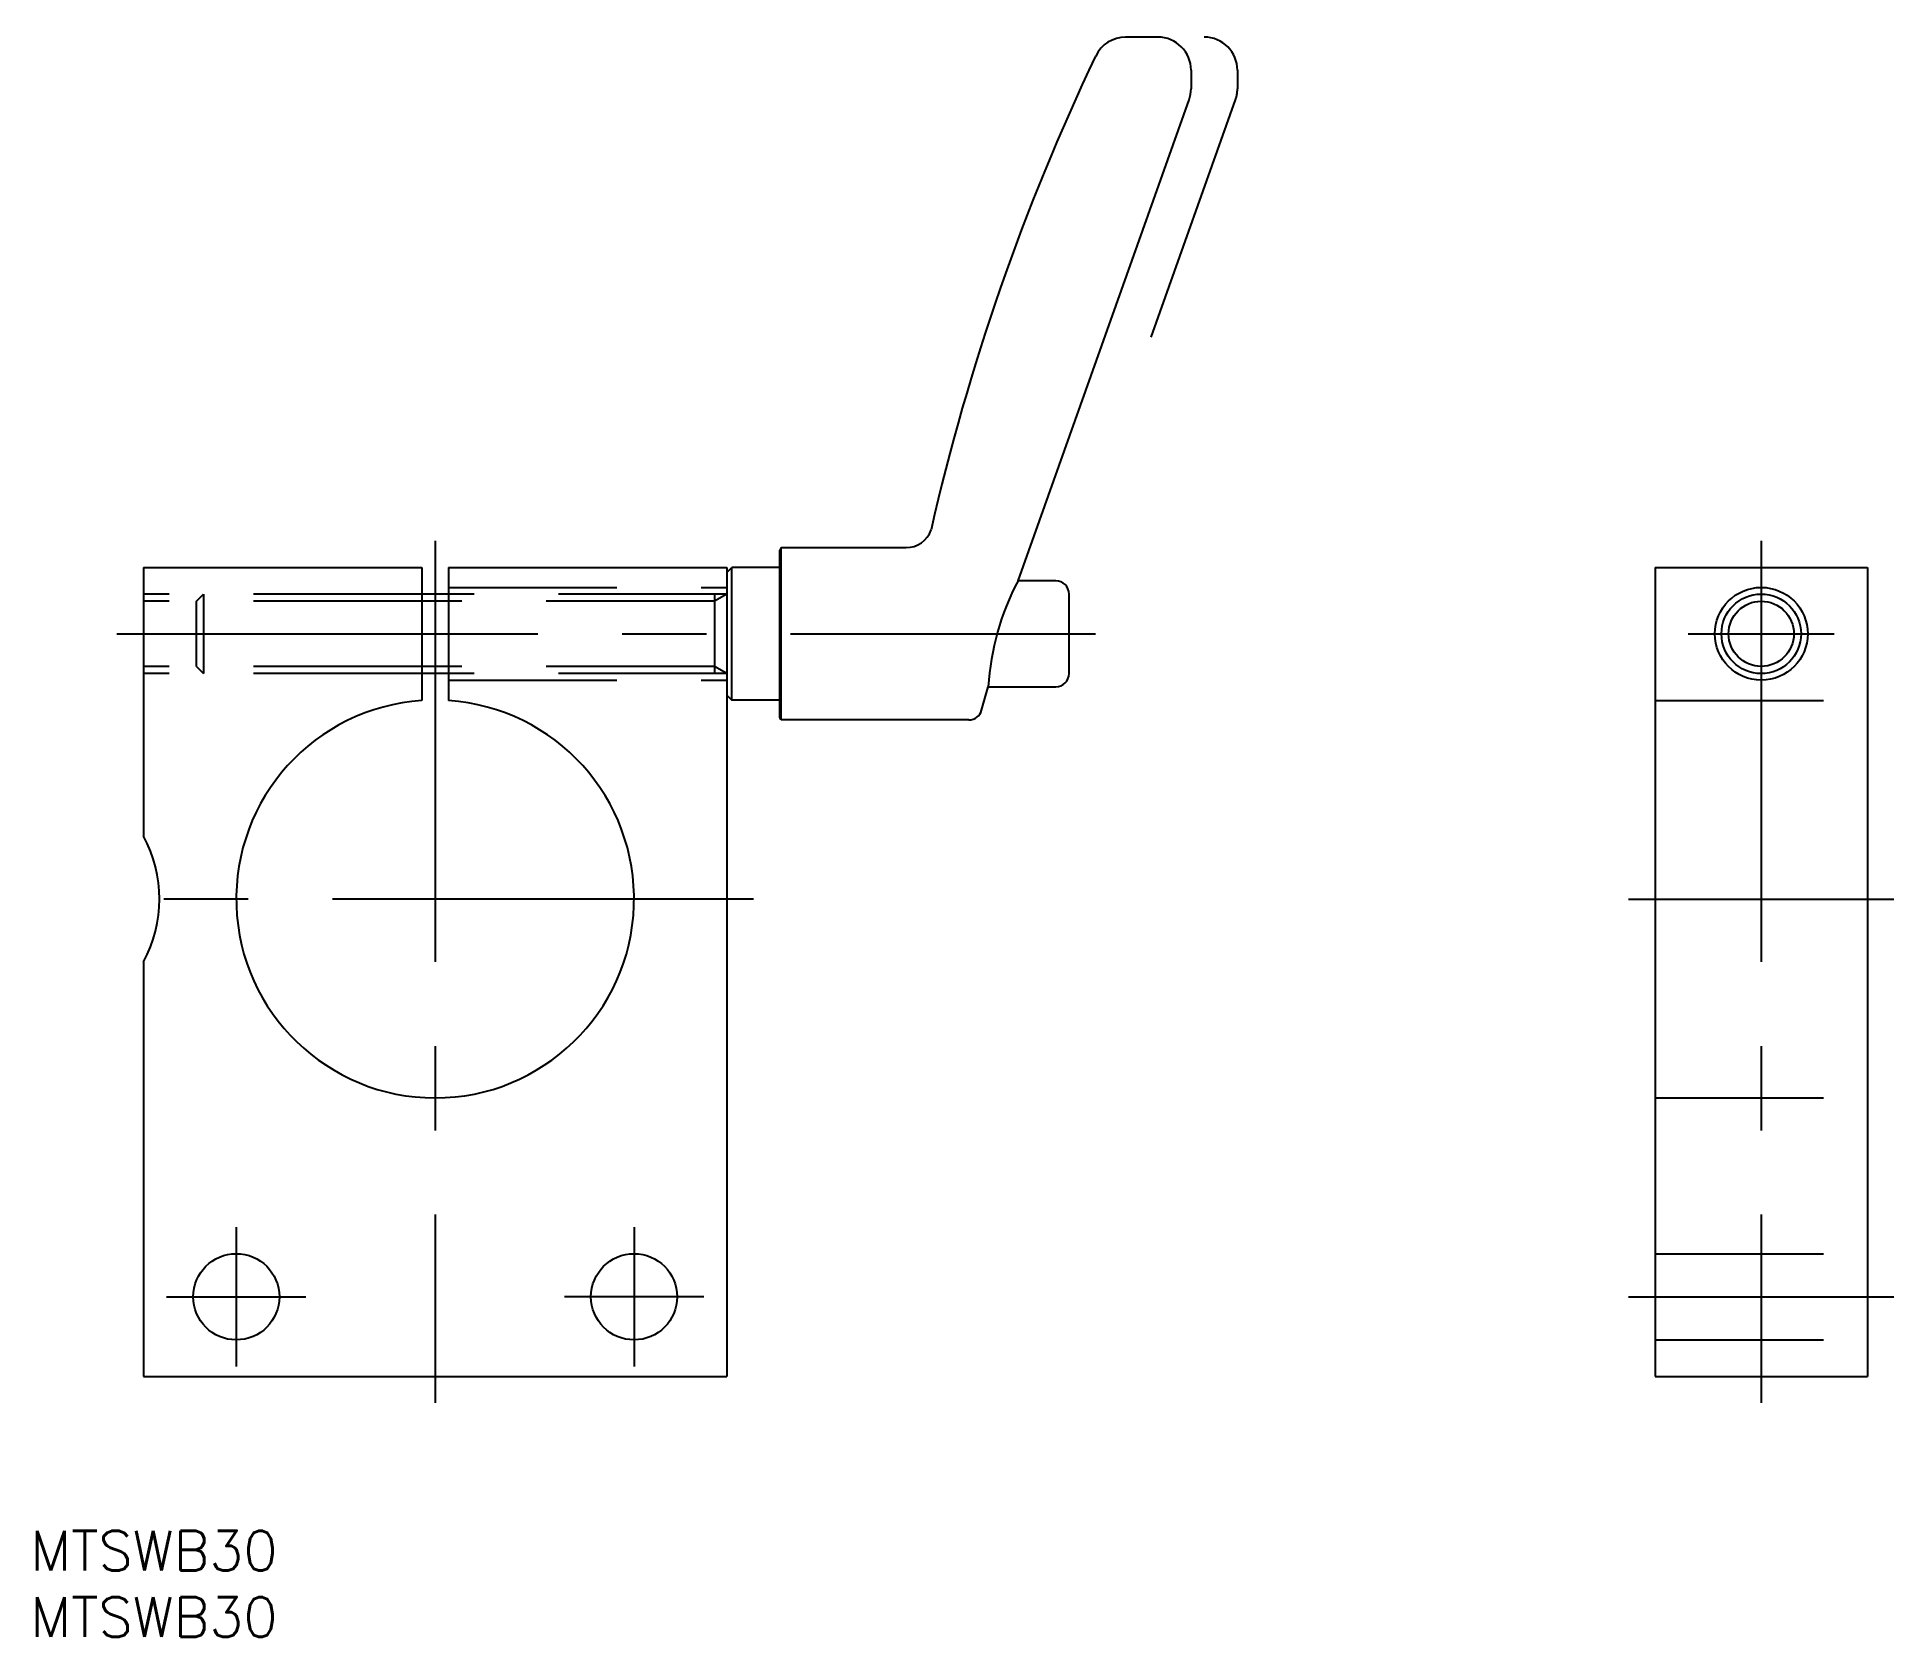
# Model space of a CAD drawing. Extents: x -30 to 110, y -56 to 65.
import ezdxf

# ---------------------------------------------------------------- set-up
doc = ezdxf.new("R2010")
doc.units = 0
for name, pattern in [('CENTER', [50.8, 31.75, -6.35, 6.35, -6.35]), ('DASHED', [19.05, 12.7, -6.35]), ('PHANTOM', [63.5, 31.75, -6.35, 6.35, -6.35, 6.35, -6.35])]:
    doc.linetypes.add(name, pattern=pattern)
doc.layers.get('0').update_dxf_attribs({"linetype": 'CONTINUOUS'})
doc.layers.add('CENTER', color=1, linetype='CENTER')
doc.styles.get("Standard").update_dxf_attribs({"font": 'txt.shx', "height": 3, "bigfont": 'bigfont.shx'})

# ---------------------------------------------------------------- blocks, each defined once
blk = doc.blocks.new('*U2')
at = {"color": 7, "linetype": 'CONTINUOUS'}
blk.add_text('MTSWB30', height=3, dxfattribs=at).set_placement((-30.53, -50.65))
blk = doc.blocks.new('*U3')
at = {"color": 7, "linetype": 'CONTINUOUS'}
blk.add_text('MTSWB30', height=3, dxfattribs=at).set_placement((-30.53, -55.65))

msp = doc.modelspace()

# ---------------------------------------------------------------- linework, layer by layer
at = {"color": 7, "linetype": 'CONTINUOUS'}
for p, q in [((54.5, 65), (52.07, 65)), ((57, 62.5), (57, 61.11)), ((43.96, 24), (56.86, 60.27)), ((26.09, 26.5), (26, 26.3)), ((26, 13.7), (26, 26.3)), ((26.09, 26.5), (35.51, 26.5)), ((26.09, 13.5), (26.09, 26.5)), ((-22, 25), (-1, 25)), ((-22, 25), (-22, 4.75)), ((-1, 25), (-1, 14.97)), ((1, 25), (22, 25)), ((1, 25), (1, 14.97)), ((22, 24.63), (22.37, 25)), ((22, 25), (22, -36)), ((26, 25), (22.37, 25)), ((22.37, 15), (22.37, 25)), ((46.8, 24), (43.96, 24)), ((92, 25), (108, 25)), ((92, 25), (92, -36)), ((108, 25), (108, -36)), ((1, 23), (-1, 23)), ((47.8, 17), (47.8, 23)), ((1, 17), (-1, 17)), ((41.21, 14.23), (41.7, 16)), ((41.7, 16), (46.8, 16)), ((22, 15.37), (22.37, 15)), ((26, 15), (22.37, 15)), ((26.09, 13.5), (26, 13.7)), ((40.24, 13.5), (26.09, 13.5)), ((-22, -4.75), (-22, -36)), ((-22, -36), (22, -36)), ((92, -36), (108, -36))]:
    msp.add_line(p, q, dxfattribs=at)
at = {"color": 3, "linetype": 'PHANTOM'}
for p, q in [((60.5, 62.5), (60.5, 61.11)), ((53.99, 42.37), (60.36, 60.27))]:
    msp.add_line(p, q, dxfattribs=at)
at = {"color": 3, "linetype": 'DASHED'}
for p, q in [((-1, 23), (-22, 23)), ((-1, 22.46), (-22, 22.46)), ((-18, 22.46), (-17.46, 23)), ((-18, 17.54), (-18, 22.46)), ((-17.46, 23), (-17.46, 17)), ((1, 23.5), (22, 23.5)), ((22, 23), (1, 23)), ((21.06, 22.46), (1, 22.46)), ((22, 23), (21.06, 22.46)), ((21.06, 23), (21.06, 17)), ((-1, 17.54), (-22, 17.54)), ((-1, 17), (-22, 17)), ((-18, 17.54), (-17.46, 17)), ((21.06, 17.54), (1, 17.54)), ((22, 17), (1, 17)), ((22, 17), (21.06, 17.54)), ((1, 16.5), (22, 16.5)), ((92, 14.97), (108, 14.97)), ((92, -15), (108, -15)), ((92, -26.75), (108, -26.75)), ((92, -33.25), (108, -33.25))]:
    msp.add_line(p, q, dxfattribs=at)
at = {"color": 3, "linetype": 'CONTINUOUS'}
for p, q in [((1, 22.46), (-1, 22.46)), ((1, 17.54), (-1, 17.54))]:
    msp.add_line(p, q, dxfattribs=at)
at = {"color": 7, "linetype": 'CONTINUOUS'}
for centre, radius in [((100, 20), 3.5), ((100, 20), 2.46), ((-15, -30), 3.25), ((15, -30), 3.25)]:
    msp.add_circle(centre, radius, dxfattribs=at)
at = {"color": 3, "linetype": 'CONTINUOUS'}
msp.add_circle((100, 20), 3, dxfattribs=at)
at = {"color": 7, "linetype": 'CONTINUOUS'}
for centre, radius, start, end in [((52.07, 62.5), 2.5, 90, 154.5073), ((54.5, 62.5), 2.5, 360, 90), ((204.43, -10.15), 171.3, 154.5073, 167.1877), ((54.5, 61.11), 2.5, 340.4256, 0), ((35.51, 28.5), 2, 270, 340.621), ((61.39, 14.78), 19.72, 152.1114, 176.4391), ((46.8, 23), 1, 0, 90), ((46.8, 17), 1, 270, 0), ((0, 0), 15, 93.8226, 86.1774), ((40.24, 14.5), 1, 270, 344.2753), ((-30.8, 0), 10, 331.6424, 28.3576)]:
    msp.add_arc(centre, radius, start, end, dxfattribs=at)
at = {"color": 3, "linetype": 'PHANTOM'}
for centre, start, end in [((58, 62.5), 360, 90), ((58, 61.11), 340.4256, 0)]:
    msp.add_arc(centre, 2.5, start, end, dxfattribs=at)
at = {"layer": 'CENTER', "color": 1, "linetype": 'CENTER'}
for p, q in [((0, 27), (0, -38)), ((100, 27), (100, -38)), ((-24, 20), (49.8, 20)), ((94.5, 20), (105.5, 20)), ((24, 0), (-24, 0)), ((90, 0), (110, 0)), ((-15, -24.75), (-15, -35.25)), ((15, -24.75), (15, -35.25)), ((-20.25, -30), (-9.75, -30)), ((20.25, -30), (9.75, -30)), ((90, -30), (110, -30))]:
    msp.add_line(p, q, dxfattribs=at)

# ---------------------------------------------------------------- block references
at = {"color": 7, "linetype": 'CONTINUOUS'}
for name in ['*U2', '*U3']:
    msp.add_blockref(name, (0, 0), dxfattribs=at)

doc.saveas('drawing.dxf')
